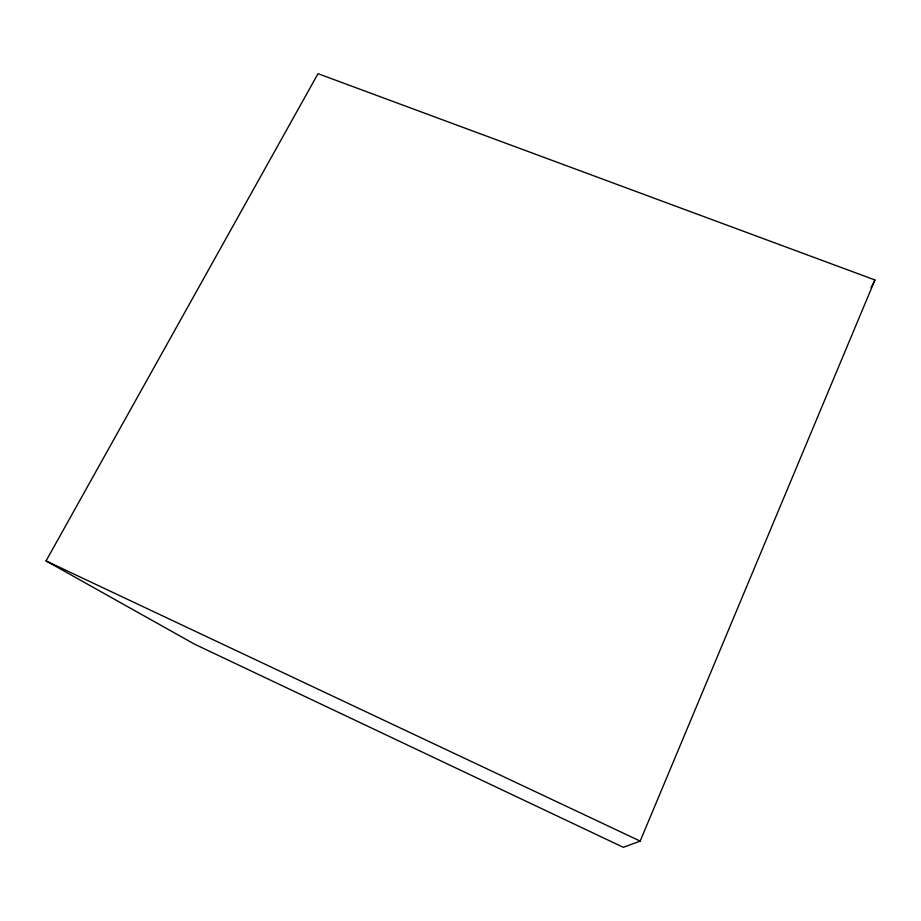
<?xml version="1.0" encoding="UTF-8"?>
<svg xmlns="http://www.w3.org/2000/svg" width="921" height="921" viewBox="0 0 921 921"><rect width="100%" height="100%" fill="white"/><g stroke="black" fill="none" stroke-linecap="round" stroke-linejoin="round"><path stroke-width="1.38" d="M640.176 841.092L874.95 279.972L318.021 73.68L46.05 560.912L194.584 644.193L623.321 847.32L640.176 841.092L46.05 560.912M871.082 287.686L874.95 279.972"/></g></svg>
